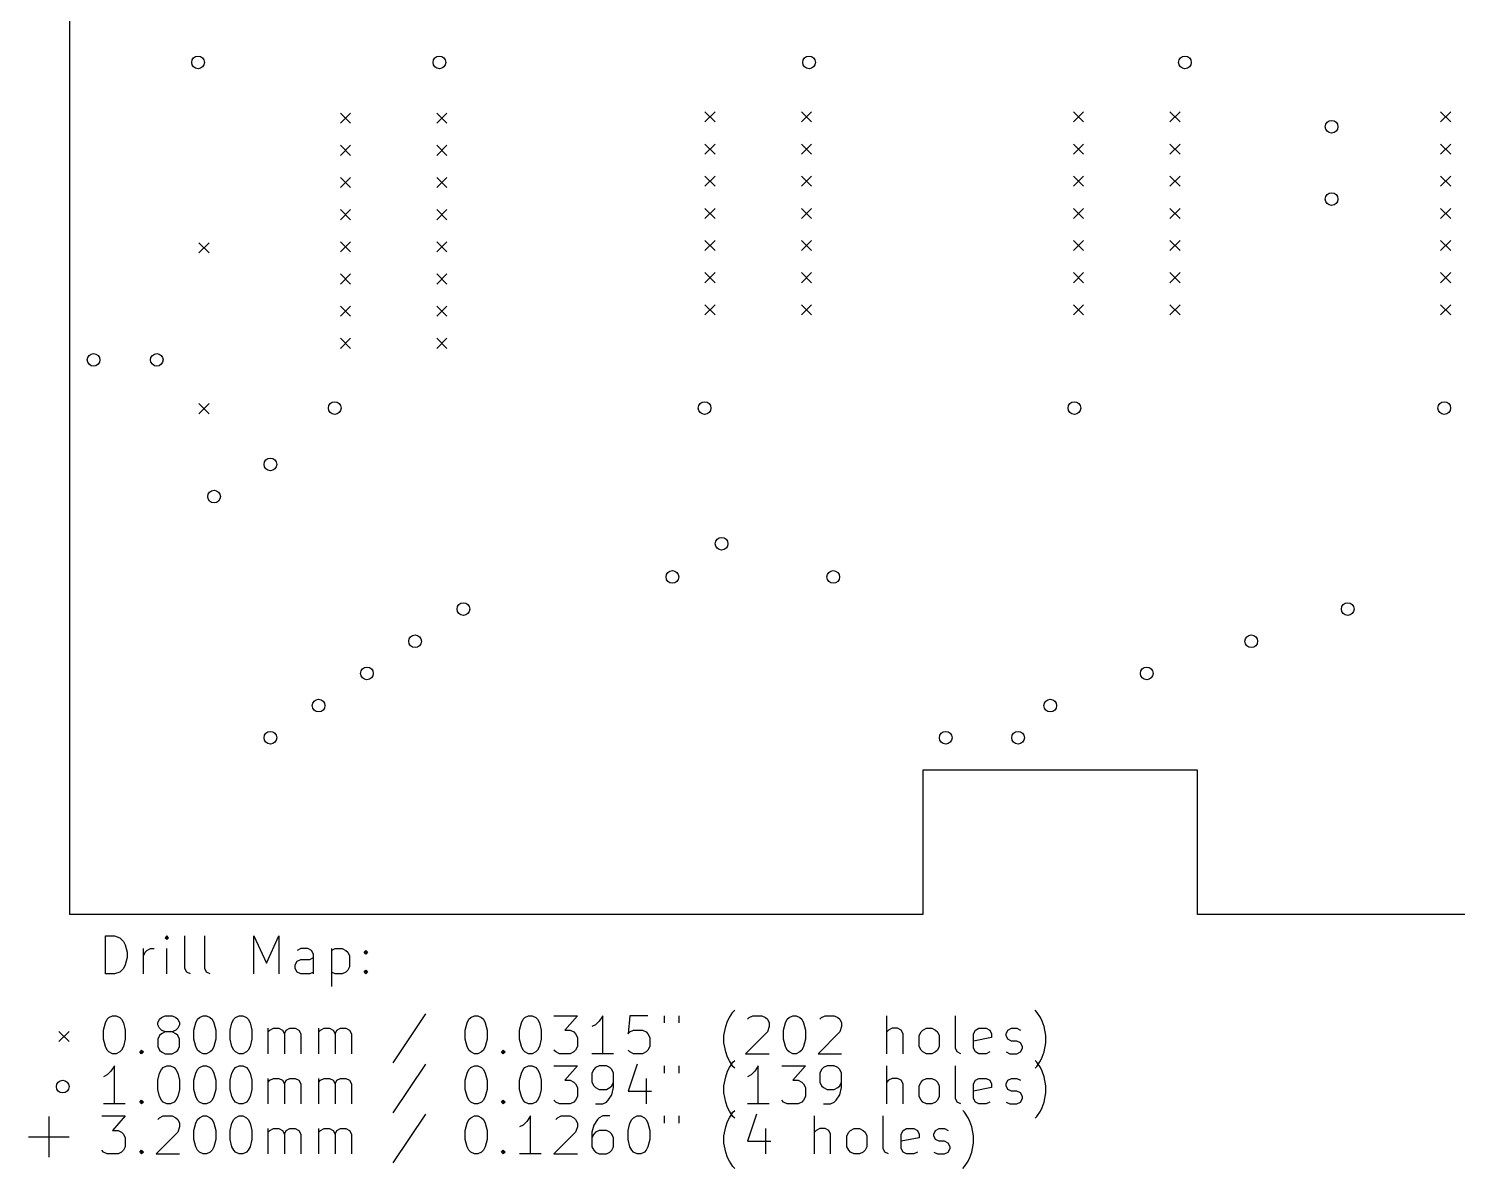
# Model space of a CAD drawing. Extents: x 1.84 to 10.63, y -10.63 to -3.54.
# Drawn here: x 1.842 to 6.285, y -10.632 to -7.088 of the extents above; entities that cross this region are included whole.
import ezdxf

# ---------------------------------------------------------------- set-up
doc = ezdxf.new("R2010")
doc.units = 0
doc.header["$MEASUREMENT"] = 0
doc.layers.add('BLACK', color=7, linetype='CONTINUOUS')

msp = doc.modelspace()

# ---------------------------------------------------------------- linework, layer by layer
at = {"layer": 'BLACK', "linetype": 'CONTINUOUS'}
for p, q in [((1.9685, -3.54331), (1.9685, -9.84252)), ((2.81102, -7.35039), (2.84252, -7.38189)), ((2.84252, -7.35039), (2.81102, -7.38189)), ((3.11102, -7.35039), (3.14252, -7.38189)), ((3.14252, -7.35039), (3.11102, -7.38189)), ((3.94488, -7.34646), (3.97638, -7.37795)), ((3.97638, -7.34646), (3.94488, -7.37795)), ((4.24488, -7.34646), (4.27638, -7.37795)), ((4.27638, -7.34646), (4.24488, -7.37795)), ((5.09055, -7.34646), (5.12205, -7.37795)), ((5.12205, -7.34646), (5.09055, -7.37795)), ((5.39055, -7.34646), (5.42205, -7.37795)), ((5.42205, -7.34646), (5.39055, -7.37795)), ((6.23228, -7.34646), (6.26378, -7.37795)), ((6.26378, -7.34646), (6.23228, -7.37795)), ((2.81102, -7.45039), (2.84252, -7.48189)), ((2.84252, -7.45039), (2.81102, -7.48189)), ((3.11102, -7.45039), (3.14252, -7.48189)), ((3.14252, -7.45039), (3.11102, -7.48189)), ((3.94488, -7.44646), (3.97638, -7.47795)), ((3.97638, -7.44646), (3.94488, -7.47795)), ((4.24488, -7.44646), (4.27638, -7.47795)), ((4.27638, -7.44646), (4.24488, -7.47795)), ((5.09055, -7.44646), (5.12205, -7.47795)), ((5.12205, -7.44646), (5.09055, -7.47795)), ((5.39055, -7.44646), (5.42205, -7.47795)), ((5.42205, -7.44646), (5.39055, -7.47795)), ((6.23228, -7.44646), (6.26378, -7.47795)), ((6.26378, -7.44646), (6.23228, -7.47795)), ((2.81102, -7.55039), (2.84252, -7.58189)), ((2.84252, -7.55039), (2.81102, -7.58189)), ((3.11102, -7.55039), (3.14252, -7.58189)), ((3.14252, -7.55039), (3.11102, -7.58189)), ((3.94488, -7.54646), (3.97638, -7.57795)), ((3.97638, -7.54646), (3.94488, -7.57795)), ((4.24488, -7.54646), (4.27638, -7.57795)), ((4.27638, -7.54646), (4.24488, -7.57795)), ((5.09055, -7.54646), (5.12205, -7.57795)), ((5.12205, -7.54646), (5.09055, -7.57795)), ((5.39055, -7.54646), (5.42205, -7.57795)), ((5.42205, -7.54646), (5.39055, -7.57795)), ((6.23228, -7.54646), (6.26378, -7.57795)), ((6.26378, -7.54646), (6.23228, -7.57795)), ((2.81102, -7.65039), (2.84252, -7.68189)), ((2.84252, -7.65039), (2.81102, -7.68189)), ((3.11102, -7.65039), (3.14252, -7.68189)), ((3.14252, -7.65039), (3.11102, -7.68189)), ((3.94488, -7.64646), (3.97638, -7.67795)), ((3.97638, -7.64646), (3.94488, -7.67795)), ((4.24488, -7.64646), (4.27638, -7.67795)), ((4.27638, -7.64646), (4.24488, -7.67795)), ((5.09055, -7.64646), (5.12205, -7.67795)), ((5.12205, -7.64646), (5.09055, -7.67795)), ((5.39055, -7.64646), (5.42205, -7.67795)), ((5.42205, -7.64646), (5.39055, -7.67795)), ((6.23228, -7.64646), (6.26378, -7.67795)), ((6.26378, -7.64646), (6.23228, -7.67795)), ((2.37113, -7.75362), (2.40263, -7.78512)), ((2.40263, -7.75362), (2.37113, -7.78512)), ((2.81102, -7.75039), (2.84252, -7.78189)), ((2.84252, -7.75039), (2.81102, -7.78189)), ((3.11102, -7.75039), (3.14252, -7.78189)), ((3.14252, -7.75039), (3.11102, -7.78189)), ((3.94488, -7.74646), (3.97638, -7.77795)), ((3.97638, -7.74646), (3.94488, -7.77795)), ((4.24488, -7.74646), (4.27638, -7.77795)), ((4.27638, -7.74646), (4.24488, -7.77795)), ((5.09055, -7.74646), (5.12205, -7.77795)), ((5.12205, -7.74646), (5.09055, -7.77795)), ((5.39055, -7.74646), (5.42205, -7.77795)), ((5.42205, -7.74646), (5.39055, -7.77795)), ((6.23228, -7.74646), (6.26378, -7.77795)), ((6.26378, -7.74646), (6.23228, -7.77795)), ((2.81102, -7.85039), (2.84252, -7.88189)), ((2.84252, -7.85039), (2.81102, -7.88189)), ((3.11102, -7.85039), (3.14252, -7.88189)), ((3.14252, -7.85039), (3.11102, -7.88189)), ((3.94488, -7.84646), (3.97638, -7.87795)), ((3.97638, -7.84646), (3.94488, -7.87795)), ((4.24488, -7.84646), (4.27638, -7.87795)), ((4.27638, -7.84646), (4.24488, -7.87795)), ((5.09055, -7.84646), (5.12205, -7.87795)), ((5.12205, -7.84646), (5.09055, -7.87795)), ((5.39055, -7.84646), (5.42205, -7.87795)), ((5.42205, -7.84646), (5.39055, -7.87795)), ((6.23228, -7.84646), (6.26378, -7.87795)), ((6.26378, -7.84646), (6.23228, -7.87795)), ((2.81102, -7.95039), (2.84252, -7.98189)), ((2.84252, -7.95039), (2.81102, -7.98189)), ((3.11102, -7.95039), (3.14252, -7.98189)), ((3.14252, -7.95039), (3.11102, -7.98189)), ((3.94488, -7.94646), (3.97638, -7.97795)), ((3.97638, -7.94646), (3.94488, -7.97795)), ((4.24488, -7.94646), (4.27638, -7.97795)), ((4.27638, -7.94646), (4.24488, -7.97795)), ((5.09055, -7.94646), (5.12205, -7.97795)), ((5.12205, -7.94646), (5.09055, -7.97795)), ((5.39055, -7.94646), (5.42205, -7.97795)), ((5.42205, -7.94646), (5.39055, -7.97795)), ((6.23228, -7.94646), (6.26378, -7.97795)), ((6.26378, -7.94646), (6.23228, -7.97795)), ((2.81102, -8.05039), (2.84252, -8.08189)), ((2.84252, -8.05039), (2.81102, -8.08189)), ((3.11102, -8.05039), (3.14252, -8.08189)), ((3.14252, -8.05039), (3.11102, -8.08189)), ((2.37113, -8.25362), (2.40263, -8.28512)), ((2.40263, -8.25362), (2.37113, -8.28512)), ((4.62205, -9.3937), (4.62205, -9.84252)), ((5.47638, -9.3937), (4.62205, -9.3937)), ((5.47638, -9.84252), (5.47638, -9.3937)), ((4.62205, -9.84252), (1.9685, -9.84252)), ((10.6299, -9.84252), (5.47638, -9.84252)), ((2.08029, -10.0269), (2.08029, -9.90875)), ((2.08029, -9.90875), (2.10841, -9.90875)), ((2.10841, -9.90875), (2.12528, -9.91437)), ((2.12528, -9.91437), (2.13653, -9.92562)), ((2.13653, -9.92562), (2.14215, -9.93687)), ((2.14215, -9.93687), (2.14778, -9.95936)), ((2.1984, -10.0269), (2.1984, -9.94812)), ((2.20965, -9.95374), (2.22089, -9.94812)), ((2.22089, -9.94812), (2.23214, -9.94812)), ((2.27151, -9.90875), (2.26589, -9.91437)), ((2.26589, -9.91437), (2.27151, -9.91999)), ((2.27714, -9.91437), (2.27151, -9.90875)), ((2.27151, -9.90875), (2.27151, -9.91999)), ((2.27151, -9.91999), (2.27714, -9.91437)), ((2.27151, -10.0269), (2.27151, -9.94812)), ((2.32776, -10.01), (2.32776, -9.90875)), ((2.38962, -10.01), (2.38962, -9.90875)), ((2.54148, -10.0269), (2.54148, -9.90875)), ((2.54148, -9.90875), (2.58085, -9.99311)), ((2.58085, -9.99311), (2.62022, -9.90875)), ((2.62022, -9.90875), (2.62022, -10.0269)), ((2.68771, -9.94812), (2.67646, -9.95374)), ((2.71021, -9.94812), (2.68771, -9.94812)), ((2.72146, -9.95374), (2.71021, -9.94812)), ((2.78332, -9.94812), (2.78332, -10.0662)), ((2.78332, -9.95374), (2.79457, -9.94812)), ((2.79457, -9.94812), (2.81707, -9.94812)), ((2.81707, -9.94812), (2.82832, -9.95374)), ((2.14778, -9.97624), (2.14215, -9.99873)), ((2.14778, -9.95936), (2.14778, -9.97624)), ((2.1984, -9.97061), (2.20402, -9.95936)), ((2.20402, -9.95936), (2.20965, -9.95374)), ((2.67084, -9.99873), (2.67646, -9.98749)), ((2.67646, -9.98749), (2.68771, -9.98186)), ((2.68771, -9.98186), (2.71583, -9.98186)), ((2.71583, -9.98186), (2.72708, -9.97624)), ((2.72708, -9.96499), (2.72146, -9.95374)), ((2.72708, -10.0269), (2.72708, -9.96499)), ((2.82832, -9.95374), (2.83394, -9.95936)), ((2.83394, -9.95936), (2.83957, -9.97061)), ((2.83957, -9.97061), (2.83957, -10.0044)), ((2.88456, -9.95936), (2.89019, -9.95374)), ((2.89019, -9.96499), (2.88456, -9.95936)), ((2.89019, -9.95374), (2.89581, -9.95936)), ((2.89019, -9.95374), (2.89019, -9.96499)), ((2.89581, -9.95936), (2.89019, -9.96499)), ((2.10841, -10.0269), (2.08029, -10.0269)), ((2.12528, -10.0212), (2.10841, -10.0269)), ((2.13653, -10.01), (2.12528, -10.0212)), ((2.14215, -9.99873), (2.13653, -10.01)), ((2.33338, -10.0212), (2.32776, -10.01)), ((2.34463, -10.0269), (2.33338, -10.0212)), ((2.39525, -10.0212), (2.38962, -10.01)), ((2.4065, -10.0269), (2.39525, -10.0212)), ((2.67084, -10.01), (2.67084, -9.99873)), ((2.67646, -10.0212), (2.67084, -10.01)), ((2.68771, -10.0269), (2.67646, -10.0212)), ((2.71583, -10.0269), (2.68771, -10.0269)), ((2.72708, -10.0212), (2.71583, -10.0269)), ((2.79457, -10.0269), (2.78332, -10.0212)), ((2.81707, -10.0269), (2.79457, -10.0269)), ((2.82832, -10.0212), (2.81707, -10.0269)), ((2.83394, -10.0156), (2.82832, -10.0212)), ((2.83957, -10.0044), (2.83394, -10.0156)), ((2.88456, -10.0212), (2.89019, -10.0156)), ((2.89019, -10.0269), (2.88456, -10.0212)), ((2.89019, -10.0156), (2.89581, -10.0212)), ((2.89019, -10.0156), (2.89019, -10.0269)), ((2.89581, -10.0212), (2.89019, -10.0269)), ((2.08029, -10.1793), (2.08591, -10.168)), ((2.08591, -10.168), (2.09154, -10.1624)), ((2.09154, -10.1624), (2.10278, -10.1568)), ((2.10278, -10.1568), (2.11403, -10.1568)), ((2.11403, -10.1568), (2.12528, -10.1624)), ((2.12528, -10.1624), (2.13091, -10.168)), ((2.13091, -10.168), (2.13653, -10.1793)), ((2.24339, -10.1793), (2.24902, -10.168)), ((2.24902, -10.168), (2.25464, -10.1624)), ((2.25464, -10.1624), (2.26589, -10.1568)), ((2.26589, -10.1568), (2.28839, -10.1568)), ((2.28839, -10.1568), (2.29963, -10.1624)), ((2.29963, -10.1624), (2.30526, -10.168)), ((2.30526, -10.168), (2.31088, -10.1793)), ((2.3615, -10.1793), (2.36713, -10.168)), ((2.36713, -10.168), (2.37275, -10.1624)), ((2.37275, -10.1624), (2.384, -10.1568)), ((2.384, -10.1568), (2.39525, -10.1568)), ((2.39525, -10.1568), (2.4065, -10.1624)), ((2.4065, -10.1624), (2.41212, -10.168)), ((2.41212, -10.168), (2.41774, -10.1793)), ((2.47399, -10.1793), (2.47961, -10.168)), ((2.47961, -10.168), (2.48524, -10.1624)), ((2.48524, -10.1624), (2.49648, -10.1568)), ((2.49648, -10.1568), (2.50773, -10.1568)), ((2.50773, -10.1568), (2.51898, -10.1624)), ((2.51898, -10.1624), (2.52461, -10.168)), ((2.52461, -10.168), (2.53023, -10.1793)), ((3.07579, -10.1512), (2.97455, -10.303)), ((3.20515, -10.1793), (3.21077, -10.168)), ((3.21077, -10.168), (3.21639, -10.1624)), ((3.21639, -10.1624), (3.22764, -10.1568)), ((3.22764, -10.1568), (3.23889, -10.1568)), ((3.23889, -10.1568), (3.25014, -10.1624)), ((3.25014, -10.1624), (3.25576, -10.168)), ((3.25576, -10.168), (3.26139, -10.1793)), ((3.37388, -10.1793), (3.3795, -10.168)), ((3.3795, -10.168), (3.38512, -10.1624)), ((3.38512, -10.1624), (3.39637, -10.1568)), ((3.39637, -10.1568), (3.40762, -10.1568)), ((3.40762, -10.1568), (3.41887, -10.1624)), ((3.41887, -10.1624), (3.42449, -10.168)), ((3.42449, -10.168), (3.43012, -10.1793)), ((3.47511, -10.1568), (3.54823, -10.1568)), ((3.54823, -10.1568), (3.50886, -10.2018)), ((3.61572, -10.1737), (3.60447, -10.1849)), ((3.62697, -10.1568), (3.61572, -10.1737)), ((3.62697, -10.2749), (3.62697, -10.1568)), ((3.71133, -10.1568), (3.70571, -10.213)), ((3.76758, -10.1568), (3.71133, -10.1568)), ((3.81819, -10.1568), (3.81819, -10.1793)), ((3.86319, -10.1568), (3.86319, -10.1793)), ((4.00942, -10.1905), (4.01504, -10.1737)), ((4.01504, -10.1737), (4.02067, -10.1624)), ((4.02067, -10.1624), (4.03192, -10.1455)), ((4.03192, -10.1455), (4.03754, -10.1399)), ((4.07691, -10.168), (4.08254, -10.1624)), ((4.08254, -10.1624), (4.09379, -10.1568)), ((4.09379, -10.1568), (4.12191, -10.1568)), ((4.12191, -10.1568), (4.13316, -10.1624)), ((4.13316, -10.1624), (4.13878, -10.168)), ((4.13878, -10.168), (4.1444, -10.1793)), ((4.19502, -10.1793), (4.20065, -10.168)), ((4.20065, -10.168), (4.20627, -10.1624)), ((4.20627, -10.1624), (4.21752, -10.1568)), ((4.21752, -10.1568), (4.22877, -10.1568)), ((4.22877, -10.1568), (4.24002, -10.1624)), ((4.24002, -10.1624), (4.24564, -10.168)), ((4.24564, -10.168), (4.25127, -10.1793)), ((4.30188, -10.168), (4.30751, -10.1624)), ((4.30751, -10.1624), (4.31876, -10.1568)), ((4.31876, -10.1568), (4.34688, -10.1568)), ((4.34688, -10.1568), (4.35813, -10.1624)), ((4.35813, -10.1624), (4.36375, -10.168)), ((4.36375, -10.168), (4.36938, -10.1793)), ((4.50998, -10.2749), (4.50998, -10.1568)), ((4.72371, -10.258), (4.72371, -10.1568)), ((4.9768, -10.1455), (4.97118, -10.1399)), ((4.98805, -10.1624), (4.9768, -10.1455)), ((4.99367, -10.1737), (4.98805, -10.1624)), ((4.9993, -10.1905), (4.99367, -10.1737)), ((1.93602, -10.2057), (1.96752, -10.2372)), ((1.96752, -10.2057), (1.93602, -10.2372)), ((2.07466, -10.2018), (2.08029, -10.1793)), ((2.07466, -10.2299), (2.07466, -10.2018)), ((2.13653, -10.1793), (2.14215, -10.2018)), ((2.14215, -10.2018), (2.14215, -10.2299)), ((2.24339, -10.1849), (2.24339, -10.1793)), ((2.24902, -10.1961), (2.24339, -10.1849)), ((2.24902, -10.2186), (2.24339, -10.2299)), ((2.25464, -10.2018), (2.24902, -10.1961)), ((2.25464, -10.213), (2.24902, -10.2186)), ((2.26589, -10.2074), (2.25464, -10.2018)), ((2.26589, -10.2074), (2.25464, -10.213)), ((2.28839, -10.2074), (2.26589, -10.2074)), ((2.29963, -10.2018), (2.28839, -10.2074)), ((2.29963, -10.213), (2.28839, -10.2074)), ((2.30526, -10.1961), (2.29963, -10.2018)), ((2.30526, -10.2186), (2.29963, -10.213)), ((2.31088, -10.1849), (2.30526, -10.1961)), ((2.31088, -10.2299), (2.30526, -10.2186)), ((2.31088, -10.1793), (2.31088, -10.1849)), ((2.35588, -10.2018), (2.3615, -10.1793)), ((2.35588, -10.2299), (2.35588, -10.2018)), ((2.41774, -10.1793), (2.42337, -10.2018)), ((2.42337, -10.2018), (2.42337, -10.2299)), ((2.46836, -10.2018), (2.47399, -10.1793)), ((2.46836, -10.2299), (2.46836, -10.2018)), ((2.53023, -10.1793), (2.53585, -10.2018)), ((2.53585, -10.2018), (2.53585, -10.2299)), ((2.58647, -10.2749), (2.58647, -10.1961)), ((2.58647, -10.2074), (2.5921, -10.2018)), ((2.5921, -10.2018), (2.60335, -10.1961)), ((2.60335, -10.1961), (2.62022, -10.1961)), ((2.62022, -10.1961), (2.63147, -10.2018)), ((2.63147, -10.2018), (2.63709, -10.213)), ((2.63709, -10.213), (2.64272, -10.2018)), ((2.63709, -10.213), (2.63709, -10.2749)), ((2.64272, -10.2018), (2.65397, -10.1961)), ((2.65397, -10.1961), (2.67084, -10.1961)), ((2.67084, -10.1961), (2.68209, -10.2018)), ((2.68209, -10.2018), (2.68771, -10.213)), ((2.68771, -10.213), (2.68771, -10.2749)), ((2.74395, -10.2749), (2.74395, -10.1961)), ((2.74395, -10.2074), (2.74958, -10.2018)), ((2.74958, -10.2018), (2.76083, -10.1961)), ((2.76083, -10.1961), (2.7777, -10.1961)), ((2.7777, -10.1961), (2.78895, -10.2018)), ((2.78895, -10.2018), (2.79457, -10.213)), ((2.79457, -10.213), (2.8002, -10.2018)), ((2.79457, -10.213), (2.79457, -10.2749)), ((2.8002, -10.2018), (2.81145, -10.1961)), ((2.81145, -10.1961), (2.82832, -10.1961)), ((2.82832, -10.1961), (2.83957, -10.2018)), ((2.83957, -10.2018), (2.84519, -10.213)), ((2.84519, -10.213), (2.84519, -10.2749)), ((3.19952, -10.2018), (3.20515, -10.1793)), ((3.19952, -10.2299), (3.19952, -10.2018)), ((3.26139, -10.1793), (3.26701, -10.2018)), ((3.26701, -10.2018), (3.26701, -10.2299)), ((3.36825, -10.2018), (3.37388, -10.1793)), ((3.36825, -10.2299), (3.36825, -10.2018)), ((3.43012, -10.1793), (3.43574, -10.2018)), ((3.43574, -10.2018), (3.43574, -10.2299)), ((3.50886, -10.2018), (3.52573, -10.2018)), ((3.52573, -10.2018), (3.53698, -10.2074)), ((3.53698, -10.2074), (3.5426, -10.213)), ((3.5426, -10.213), (3.54823, -10.2243)), ((3.60447, -10.1849), (3.59322, -10.1905)), ((3.70571, -10.213), (3.71133, -10.2074)), ((3.71133, -10.2074), (3.72258, -10.2018)), ((3.72258, -10.2018), (3.7507, -10.2018)), ((3.7507, -10.2018), (3.76195, -10.2074)), ((3.76195, -10.2074), (3.76758, -10.213)), ((3.76758, -10.213), (3.7732, -10.2243)), ((4.0038, -10.2186), (4.00942, -10.1905)), ((4.0038, -10.2411), (4.0038, -10.2186)), ((4.13878, -10.2074), (4.07129, -10.2749)), ((4.1444, -10.1905), (4.13878, -10.2074)), ((4.1444, -10.1793), (4.1444, -10.1905)), ((4.1894, -10.2018), (4.19502, -10.1793)), ((4.1894, -10.2299), (4.1894, -10.2018)), ((4.25127, -10.1793), (4.25689, -10.2018)), ((4.25689, -10.2018), (4.25689, -10.2299)), ((4.36375, -10.2074), (4.29626, -10.2749)), ((4.36938, -10.1905), (4.36375, -10.2074)), ((4.36938, -10.1793), (4.36938, -10.1905)), ((4.51561, -10.2018), (4.50998, -10.2074)), ((4.52686, -10.1961), (4.51561, -10.2018)), ((4.54373, -10.1961), (4.52686, -10.1961)), ((4.55498, -10.2018), (4.54373, -10.1961)), ((4.5606, -10.213), (4.55498, -10.2018)), ((4.5606, -10.2749), (4.5606, -10.213)), ((4.61122, -10.2186), (4.61684, -10.2074)), ((4.61122, -10.2524), (4.61122, -10.2186)), ((4.61684, -10.2074), (4.62247, -10.2018)), ((4.62247, -10.2018), (4.63372, -10.1961)), ((4.63372, -10.1961), (4.65059, -10.1961)), ((4.65059, -10.1961), (4.66184, -10.2018)), ((4.66184, -10.2018), (4.66746, -10.2074)), ((4.66746, -10.2074), (4.67309, -10.2186)), ((4.67309, -10.2186), (4.67309, -10.2524)), ((4.77995, -10.213), (4.78557, -10.2018)), ((4.77995, -10.258), (4.77995, -10.213)), ((4.78557, -10.2018), (4.79682, -10.1961)), ((4.79682, -10.1961), (4.81932, -10.1961)), ((4.81932, -10.1961), (4.83057, -10.2018)), ((4.83057, -10.2018), (4.83619, -10.213)), ((4.83619, -10.213), (4.83619, -10.2243)), ((4.88119, -10.213), (4.88681, -10.2018)), ((4.88119, -10.2186), (4.88119, -10.213)), ((4.88681, -10.2299), (4.88119, -10.2186)), ((4.88681, -10.2018), (4.89806, -10.1961)), ((4.89806, -10.1961), (4.91493, -10.1961)), ((4.91493, -10.1961), (4.92618, -10.2018)), ((5.00492, -10.2186), (4.9993, -10.1905)), ((5.00492, -10.2411), (5.00492, -10.2186)), ((2.08029, -10.2524), (2.07466, -10.2299)), ((2.08591, -10.2636), (2.08029, -10.2524)), ((2.13653, -10.2524), (2.13091, -10.2636)), ((2.14215, -10.2299), (2.13653, -10.2524)), ((2.24339, -10.2299), (2.24339, -10.2524)), ((2.24339, -10.2524), (2.24902, -10.2636)), ((2.30526, -10.2636), (2.31088, -10.2524)), ((2.31088, -10.2524), (2.31088, -10.2299)), ((2.3615, -10.2524), (2.35588, -10.2299)), ((2.36713, -10.2636), (2.3615, -10.2524)), ((2.41774, -10.2524), (2.41212, -10.2636)), ((2.42337, -10.2299), (2.41774, -10.2524)), ((2.47399, -10.2524), (2.46836, -10.2299)), ((2.47961, -10.2636), (2.47399, -10.2524)), ((2.53023, -10.2524), (2.52461, -10.2636)), ((2.53585, -10.2299), (2.53023, -10.2524)), ((3.20515, -10.2524), (3.19952, -10.2299)), ((3.21077, -10.2636), (3.20515, -10.2524)), ((3.26139, -10.2524), (3.25576, -10.2636)), ((3.26701, -10.2299), (3.26139, -10.2524)), ((3.37388, -10.2524), (3.36825, -10.2299)), ((3.3795, -10.2636), (3.37388, -10.2524)), ((3.43012, -10.2524), (3.42449, -10.2636)), ((3.43574, -10.2299), (3.43012, -10.2524)), ((3.54823, -10.2524), (3.5426, -10.2636)), ((3.54823, -10.2243), (3.54823, -10.2524)), ((3.7732, -10.2524), (3.76758, -10.2636)), ((3.7732, -10.2243), (3.7732, -10.2524)), ((4.00942, -10.2693), (4.0038, -10.2411)), ((4.19502, -10.2524), (4.1894, -10.2299)), ((4.20065, -10.2636), (4.19502, -10.2524)), ((4.25127, -10.2524), (4.24564, -10.2636)), ((4.25689, -10.2299), (4.25127, -10.2524)), ((4.61684, -10.2636), (4.61122, -10.2524)), ((4.67309, -10.2524), (4.66746, -10.2636)), ((4.72933, -10.2693), (4.72371, -10.258)), ((4.83619, -10.2243), (4.77995, -10.2355)), ((4.78557, -10.2693), (4.77995, -10.258)), ((4.89806, -10.2355), (4.88681, -10.2299)), ((4.91493, -10.2355), (4.89806, -10.2355)), ((4.92618, -10.2411), (4.91493, -10.2355)), ((4.93181, -10.2524), (4.92618, -10.2411)), ((4.92618, -10.2693), (4.93181, -10.258)), ((4.93181, -10.258), (4.93181, -10.2524)), ((4.9993, -10.2693), (5.00492, -10.2411)), ((2.09154, -10.2693), (2.08591, -10.2636)), ((2.10278, -10.2749), (2.09154, -10.2693)), ((2.11403, -10.2749), (2.10278, -10.2749)), ((2.12528, -10.2693), (2.11403, -10.2749)), ((2.13091, -10.2636), (2.12528, -10.2693)), ((2.18715, -10.2693), (2.19277, -10.2636)), ((2.19277, -10.2749), (2.18715, -10.2693)), ((2.19277, -10.2636), (2.1984, -10.2693)), ((2.19277, -10.2636), (2.19277, -10.2749)), ((2.1984, -10.2693), (2.19277, -10.2749)), ((2.24902, -10.2636), (2.25464, -10.2693)), ((2.25464, -10.2693), (2.26589, -10.2749)), ((2.26589, -10.2749), (2.28839, -10.2749)), ((2.28839, -10.2749), (2.29963, -10.2693)), ((2.29963, -10.2693), (2.30526, -10.2636)), ((2.37275, -10.2693), (2.36713, -10.2636)), ((2.384, -10.2749), (2.37275, -10.2693)), ((2.39525, -10.2749), (2.384, -10.2749)), ((2.4065, -10.2693), (2.39525, -10.2749)), ((2.41212, -10.2636), (2.4065, -10.2693)), ((2.48524, -10.2693), (2.47961, -10.2636)), ((2.49648, -10.2749), (2.48524, -10.2693)), ((2.50773, -10.2749), (2.49648, -10.2749)), ((2.51898, -10.2693), (2.50773, -10.2749)), ((2.52461, -10.2636), (2.51898, -10.2693)), ((3.07579, -10.3071), (2.97455, -10.4589)), ((3.21639, -10.2693), (3.21077, -10.2636)), ((3.22764, -10.2749), (3.21639, -10.2693)), ((3.23889, -10.2749), (3.22764, -10.2749)), ((3.25014, -10.2693), (3.23889, -10.2749)), ((3.25576, -10.2636), (3.25014, -10.2693)), ((3.31201, -10.2693), (3.31763, -10.2636)), ((3.31763, -10.2749), (3.31201, -10.2693)), ((3.31763, -10.2636), (3.32326, -10.2693)), ((3.31763, -10.2636), (3.31763, -10.2749)), ((3.32326, -10.2693), (3.31763, -10.2749)), ((3.38512, -10.2693), (3.3795, -10.2636)), ((3.39637, -10.2749), (3.38512, -10.2693)), ((3.40762, -10.2749), (3.39637, -10.2749)), ((3.41887, -10.2693), (3.40762, -10.2749)), ((3.42449, -10.2636), (3.41887, -10.2693)), ((3.48074, -10.2693), (3.47511, -10.2636)), ((3.49199, -10.2749), (3.48074, -10.2693)), ((3.52573, -10.2749), (3.49199, -10.2749)), ((3.53698, -10.2693), (3.52573, -10.2749)), ((3.5426, -10.2636), (3.53698, -10.2693)), ((3.66071, -10.2749), (3.59322, -10.2749)), ((3.71133, -10.2693), (3.70571, -10.2636)), ((3.73383, -10.3071), (3.70571, -10.3914)), ((3.72258, -10.2749), (3.71133, -10.2693)), ((3.7507, -10.2749), (3.72258, -10.2749)), ((3.76195, -10.2693), (3.7507, -10.2749)), ((3.76758, -10.2636), (3.76195, -10.2693)), ((4.01504, -10.2861), (4.00942, -10.2693)), ((4.02067, -10.2974), (4.01504, -10.2861)), ((4.03192, -10.3143), (4.02067, -10.2974)), ((4.02067, -10.3183), (4.03192, -10.3014)), ((4.03192, -10.3014), (4.03754, -10.2958)), ((4.07129, -10.2749), (4.1444, -10.2749)), ((4.20627, -10.2693), (4.20065, -10.2636)), ((4.21752, -10.2749), (4.20627, -10.2693)), ((4.22877, -10.2749), (4.21752, -10.2749)), ((4.24002, -10.2693), (4.22877, -10.2749)), ((4.24564, -10.2636), (4.24002, -10.2693)), ((4.29626, -10.2749), (4.36938, -10.2749)), ((4.62247, -10.2693), (4.61684, -10.2636)), ((4.63372, -10.2749), (4.62247, -10.2693)), ((4.65059, -10.2749), (4.63372, -10.2749)), ((4.66184, -10.2693), (4.65059, -10.2749)), ((4.66746, -10.2636), (4.66184, -10.2693)), ((4.74058, -10.2749), (4.72933, -10.2693)), ((4.79682, -10.2749), (4.78557, -10.2693)), ((4.81932, -10.2749), (4.79682, -10.2749)), ((4.83057, -10.2693), (4.81932, -10.2749)), ((4.88119, -10.2693), (4.89244, -10.2749)), ((4.89244, -10.2749), (4.91493, -10.2749)), ((4.91493, -10.2749), (4.92618, -10.2693)), ((4.9768, -10.3014), (4.97118, -10.2958)), ((4.9768, -10.3143), (4.98805, -10.2974)), ((4.98805, -10.3183), (4.9768, -10.3014)), ((4.98805, -10.2974), (4.99367, -10.2861)), ((4.99367, -10.2861), (4.9993, -10.2693)), ((2.08591, -10.3408), (2.07466, -10.3464)), ((2.09716, -10.3296), (2.08591, -10.3408)), ((2.10841, -10.3127), (2.09716, -10.3296)), ((2.10841, -10.4308), (2.10841, -10.3127)), ((2.24339, -10.3577), (2.24902, -10.3352)), ((2.24902, -10.3352), (2.25464, -10.3239)), ((2.25464, -10.3239), (2.26026, -10.3183)), ((2.26026, -10.3183), (2.27151, -10.3127)), ((2.27151, -10.3127), (2.28276, -10.3127)), ((2.28276, -10.3127), (2.29401, -10.3183)), ((2.29401, -10.3183), (2.29963, -10.3239)), ((2.29963, -10.3239), (2.30526, -10.3352)), ((2.30526, -10.3352), (2.31088, -10.3577)), ((2.35588, -10.3577), (2.3615, -10.3352)), ((2.3615, -10.3352), (2.36713, -10.3239)), ((2.36713, -10.3239), (2.37275, -10.3183)), ((2.37275, -10.3183), (2.384, -10.3127)), ((2.384, -10.3127), (2.39525, -10.3127)), ((2.39525, -10.3127), (2.4065, -10.3183)), ((2.4065, -10.3183), (2.41212, -10.3239)), ((2.41212, -10.3239), (2.41774, -10.3352)), ((2.41774, -10.3352), (2.42337, -10.3577)), ((2.46836, -10.3577), (2.47399, -10.3352)), ((2.47399, -10.3352), (2.47961, -10.3239)), ((2.47961, -10.3239), (2.48524, -10.3183)), ((2.48524, -10.3183), (2.49648, -10.3127)), ((2.49648, -10.3127), (2.50773, -10.3127)), ((2.50773, -10.3127), (2.51898, -10.3183)), ((2.51898, -10.3183), (2.52461, -10.3239)), ((2.52461, -10.3239), (2.53023, -10.3352)), ((2.53023, -10.3352), (2.53585, -10.3577)), ((2.58647, -10.4308), (2.58647, -10.3521)), ((2.5921, -10.3577), (2.60335, -10.3521)), ((2.60335, -10.3521), (2.62022, -10.3521)), ((2.62022, -10.3521), (2.63147, -10.3577)), ((2.64272, -10.3577), (2.65397, -10.3521)), ((2.65397, -10.3521), (2.67084, -10.3521)), ((2.67084, -10.3521), (2.68209, -10.3577)), ((2.74395, -10.4308), (2.74395, -10.3521)), ((2.74958, -10.3577), (2.76083, -10.3521)), ((2.76083, -10.3521), (2.7777, -10.3521)), ((2.7777, -10.3521), (2.78895, -10.3577)), ((2.8002, -10.3577), (2.81145, -10.3521)), ((2.81145, -10.3521), (2.82832, -10.3521)), ((2.82832, -10.3521), (2.83957, -10.3577)), ((3.19952, -10.3577), (3.20515, -10.3352)), ((3.20515, -10.3352), (3.21077, -10.3239)), ((3.21077, -10.3239), (3.21639, -10.3183)), ((3.21639, -10.3183), (3.22764, -10.3127)), ((3.22764, -10.3127), (3.23889, -10.3127)), ((3.23889, -10.3127), (3.25014, -10.3183)), ((3.25014, -10.3183), (3.25576, -10.3239)), ((3.25576, -10.3239), (3.26139, -10.3352)), ((3.26139, -10.3352), (3.26701, -10.3577)), ((3.36825, -10.3577), (3.37388, -10.3352)), ((3.37388, -10.3352), (3.3795, -10.3239)), ((3.3795, -10.3239), (3.38512, -10.3183)), ((3.38512, -10.3183), (3.39637, -10.3127)), ((3.39637, -10.3127), (3.40762, -10.3127)), ((3.40762, -10.3127), (3.41887, -10.3183)), ((3.41887, -10.3183), (3.42449, -10.3239)), ((3.42449, -10.3239), (3.43012, -10.3352)), ((3.43012, -10.3352), (3.43574, -10.3577)), ((3.47511, -10.3127), (3.54823, -10.3127)), ((3.54823, -10.3127), (3.50886, -10.3577)), ((3.59885, -10.3239), (3.59322, -10.3352)), ((3.59322, -10.3352), (3.59322, -10.3633)), ((3.60447, -10.3183), (3.59885, -10.3239)), ((3.61572, -10.3127), (3.60447, -10.3183)), ((3.63822, -10.3127), (3.61572, -10.3127)), ((3.64947, -10.3183), (3.63822, -10.3127)), ((3.65509, -10.3239), (3.64947, -10.3183)), ((3.66071, -10.3352), (3.65509, -10.3239)), ((3.66071, -10.3802), (3.66071, -10.3352)), ((3.76195, -10.3521), (3.76195, -10.4308)), ((3.81819, -10.3127), (3.81819, -10.3352)), ((3.86319, -10.3127), (3.86319, -10.3352)), ((4.0038, -10.3746), (4.00942, -10.3464)), ((4.00942, -10.3464), (4.01504, -10.3296)), ((4.01504, -10.3296), (4.02067, -10.3183)), ((4.03754, -10.3199), (4.03192, -10.3143)), ((4.08816, -10.3408), (4.07691, -10.3464)), ((4.09941, -10.3296), (4.08816, -10.3408)), ((4.11066, -10.3127), (4.09941, -10.3296)), ((4.11066, -10.4308), (4.11066, -10.3127)), ((4.18377, -10.3127), (4.25689, -10.3127)), ((4.25689, -10.3127), (4.21752, -10.3577)), ((4.30751, -10.3239), (4.30188, -10.3352)), ((4.30188, -10.3352), (4.30188, -10.3633)), ((4.31313, -10.3183), (4.30751, -10.3239)), ((4.32438, -10.3127), (4.31313, -10.3183)), ((4.34688, -10.3127), (4.32438, -10.3127)), ((4.35813, -10.3183), (4.34688, -10.3127)), ((4.36375, -10.3239), (4.35813, -10.3183)), ((4.36938, -10.3352), (4.36375, -10.3239)), ((4.36938, -10.3802), (4.36938, -10.3352)), ((4.50998, -10.4308), (4.50998, -10.3127)), ((4.52686, -10.3521), (4.51561, -10.3577)), ((4.54373, -10.3521), (4.52686, -10.3521)), ((4.55498, -10.3577), (4.54373, -10.3521)), ((4.62247, -10.3577), (4.63372, -10.3521)), ((4.63372, -10.3521), (4.65059, -10.3521)), ((4.65059, -10.3521), (4.66184, -10.3577)), ((4.72371, -10.4139), (4.72371, -10.3127)), ((4.78557, -10.3577), (4.79682, -10.3521)), ((4.79682, -10.3521), (4.81932, -10.3521)), ((4.81932, -10.3521), (4.83057, -10.3577)), ((4.88681, -10.3577), (4.89806, -10.3521)), ((4.89806, -10.3521), (4.91493, -10.3521)), ((4.91493, -10.3521), (4.92618, -10.3577)), ((4.97118, -10.3199), (4.9768, -10.3143)), ((4.99367, -10.3296), (4.98805, -10.3183)), ((4.9993, -10.3464), (4.99367, -10.3296)), ((5.00492, -10.3746), (4.9993, -10.3464)), ((2.24339, -10.3858), (2.24339, -10.3577)), ((2.24902, -10.4083), (2.24339, -10.3858)), ((2.31088, -10.3858), (2.30526, -10.4083)), ((2.31088, -10.3577), (2.31088, -10.3858)), ((2.35588, -10.3858), (2.35588, -10.3577)), ((2.3615, -10.4083), (2.35588, -10.3858)), ((2.42337, -10.3858), (2.41774, -10.4083)), ((2.42337, -10.3577), (2.42337, -10.3858)), ((2.46836, -10.3858), (2.46836, -10.3577)), ((2.47399, -10.4083), (2.46836, -10.3858)), ((2.53585, -10.3858), (2.53023, -10.4083)), ((2.53585, -10.3577), (2.53585, -10.3858)), ((2.58647, -10.3633), (2.5921, -10.3577)), ((2.63147, -10.3577), (2.63709, -10.3689)), ((2.63709, -10.3689), (2.64272, -10.3577)), ((2.63709, -10.3689), (2.63709, -10.4308)), ((2.68209, -10.3577), (2.68771, -10.3689)), ((2.68771, -10.3689), (2.68771, -10.4308)), ((2.74395, -10.3633), (2.74958, -10.3577)), ((2.78895, -10.3577), (2.79457, -10.3689)), ((2.79457, -10.3689), (2.8002, -10.3577)), ((2.79457, -10.3689), (2.79457, -10.4308)), ((2.83957, -10.3577), (2.84519, -10.3689)), ((2.84519, -10.3689), (2.84519, -10.4308)), ((3.19952, -10.3858), (3.19952, -10.3577)), ((3.20515, -10.4083), (3.19952, -10.3858)), ((3.26701, -10.3858), (3.26139, -10.4083)), ((3.26701, -10.3577), (3.26701, -10.3858)), ((3.36825, -10.3858), (3.36825, -10.3577)), ((3.37388, -10.4083), (3.36825, -10.3858)), ((3.43574, -10.3858), (3.43012, -10.4083)), ((3.43574, -10.3577), (3.43574, -10.3858)), ((3.50886, -10.3577), (3.52573, -10.3577)), ((3.52573, -10.3577), (3.53698, -10.3633)), ((3.53698, -10.3633), (3.5426, -10.3689)), ((3.5426, -10.3689), (3.54823, -10.3802)), ((3.54823, -10.3802), (3.54823, -10.4083)), ((3.59322, -10.3633), (3.59885, -10.3746)), ((3.59885, -10.3746), (3.60447, -10.3802)), ((3.60447, -10.3802), (3.61572, -10.3858)), ((3.61572, -10.3858), (3.63822, -10.3858)), ((3.63822, -10.3858), (3.64947, -10.3802)), ((3.64947, -10.3802), (3.65509, -10.3746)), ((3.65509, -10.3746), (3.66071, -10.3633)), ((3.65509, -10.4027), (3.66071, -10.3802)), ((3.70571, -10.3914), (3.77882, -10.3914)), ((4.0038, -10.397), (4.0038, -10.3746)), ((4.21752, -10.3577), (4.23439, -10.3577)), ((4.23439, -10.3577), (4.24564, -10.3633)), ((4.24564, -10.3633), (4.25127, -10.3689)), ((4.25127, -10.3689), (4.25689, -10.3802)), ((4.25689, -10.3802), (4.25689, -10.4083)), ((4.30188, -10.3633), (4.30751, -10.3746)), ((4.30751, -10.3746), (4.31313, -10.3802)), ((4.31313, -10.3802), (4.32438, -10.3858)), ((4.32438, -10.3858), (4.34688, -10.3858)), ((4.34688, -10.3858), (4.35813, -10.3802)), ((4.35813, -10.3802), (4.36375, -10.3746)), ((4.36375, -10.3746), (4.36938, -10.3633)), ((4.36375, -10.4027), (4.36938, -10.3802)), ((4.51561, -10.3577), (4.50998, -10.3633)), ((4.5606, -10.3689), (4.55498, -10.3577)), ((4.5606, -10.4308), (4.5606, -10.3689)), ((4.61122, -10.3746), (4.61684, -10.3633)), ((4.61122, -10.4083), (4.61122, -10.3746)), ((4.61684, -10.3633), (4.62247, -10.3577)), ((4.66184, -10.3577), (4.66746, -10.3633)), ((4.66746, -10.3633), (4.67309, -10.3746)), ((4.67309, -10.3746), (4.67309, -10.4083)), ((4.77995, -10.3689), (4.78557, -10.3577)), ((4.77995, -10.4139), (4.77995, -10.3689)), ((4.83619, -10.3802), (4.77995, -10.3914)), ((4.83057, -10.3577), (4.83619, -10.3689)), ((4.83619, -10.3689), (4.83619, -10.3802)), ((4.88119, -10.3689), (4.88681, -10.3577)), ((4.88119, -10.3746), (4.88119, -10.3689)), ((4.88681, -10.3858), (4.88119, -10.3746)), ((4.89806, -10.3914), (4.88681, -10.3858)), ((4.91493, -10.3914), (4.89806, -10.3914)), ((4.92618, -10.397), (4.91493, -10.3914)), ((5.00492, -10.397), (5.00492, -10.3746)), ((2.14215, -10.4308), (2.07466, -10.4308)), ((2.18715, -10.4252), (2.19277, -10.4195)), ((2.19277, -10.4308), (2.18715, -10.4252)), ((2.19277, -10.4195), (2.1984, -10.4252)), ((2.19277, -10.4195), (2.19277, -10.4308)), ((2.1984, -10.4252), (2.19277, -10.4308)), ((2.25464, -10.4195), (2.24902, -10.4083)), ((2.26026, -10.4252), (2.25464, -10.4195)), ((2.27151, -10.4308), (2.26026, -10.4252)), ((2.28276, -10.4308), (2.27151, -10.4308)), ((2.29401, -10.4252), (2.28276, -10.4308)), ((2.29963, -10.4195), (2.29401, -10.4252)), ((2.30526, -10.4083), (2.29963, -10.4195)), ((2.36713, -10.4195), (2.3615, -10.4083)), ((2.37275, -10.4252), (2.36713, -10.4195)), ((2.384, -10.4308), (2.37275, -10.4252)), ((2.39525, -10.4308), (2.384, -10.4308)), ((2.4065, -10.4252), (2.39525, -10.4308)), ((2.41212, -10.4195), (2.4065, -10.4252)), ((2.41774, -10.4083), (2.41212, -10.4195)), ((2.47961, -10.4195), (2.47399, -10.4083)), ((2.48524, -10.4252), (2.47961, -10.4195)), ((2.49648, -10.4308), (2.48524, -10.4252)), ((2.50773, -10.4308), (2.49648, -10.4308)), ((2.51898, -10.4252), (2.50773, -10.4308)), ((2.52461, -10.4195), (2.51898, -10.4252)), ((2.53023, -10.4083), (2.52461, -10.4195)), ((3.21077, -10.4195), (3.20515, -10.4083)), ((3.21639, -10.4252), (3.21077, -10.4195)), ((3.22764, -10.4308), (3.21639, -10.4252)), ((3.23889, -10.4308), (3.22764, -10.4308)), ((3.25014, -10.4252), (3.23889, -10.4308)), ((3.25576, -10.4195), (3.25014, -10.4252)), ((3.26139, -10.4083), (3.25576, -10.4195)), ((3.31201, -10.4252), (3.31763, -10.4195)), ((3.31763, -10.4308), (3.31201, -10.4252)), ((3.31763, -10.4195), (3.32326, -10.4252)), ((3.31763, -10.4195), (3.31763, -10.4308)), ((3.32326, -10.4252), (3.31763, -10.4308)), ((3.3795, -10.4195), (3.37388, -10.4083)), ((3.38512, -10.4252), (3.3795, -10.4195)), ((3.39637, -10.4308), (3.38512, -10.4252)), ((3.40762, -10.4308), (3.39637, -10.4308)), ((3.41887, -10.4252), (3.40762, -10.4308)), ((3.42449, -10.4195), (3.41887, -10.4252)), ((3.43012, -10.4083), (3.42449, -10.4195)), ((3.48074, -10.4252), (3.47511, -10.4195)), ((3.49199, -10.4308), (3.48074, -10.4252)), ((3.52573, -10.4308), (3.49199, -10.4308)), ((3.53698, -10.4252), (3.52573, -10.4308)), ((3.5426, -10.4195), (3.53698, -10.4252)), ((3.54823, -10.4083), (3.5426, -10.4195)), ((3.60447, -10.4308), (3.62697, -10.4308)), ((3.62697, -10.4308), (3.63822, -10.4252)), ((3.63822, -10.4252), (3.64384, -10.4195)), ((3.64384, -10.4195), (3.65509, -10.4027)), ((4.00942, -10.4252), (4.0038, -10.397)), ((4.01504, -10.442), (4.00942, -10.4252)), ((4.1444, -10.4308), (4.07691, -10.4308)), ((4.1894, -10.4252), (4.18377, -10.4195)), ((4.20065, -10.4308), (4.1894, -10.4252)), ((4.23439, -10.4308), (4.20065, -10.4308)), ((4.24564, -10.4252), (4.23439, -10.4308)), ((4.25127, -10.4195), (4.24564, -10.4252)), ((4.25689, -10.4083), (4.25127, -10.4195)), ((4.31313, -10.4308), (4.33563, -10.4308)), ((4.33563, -10.4308), (4.34688, -10.4252)), ((4.34688, -10.4252), (4.3525, -10.4195)), ((4.3525, -10.4195), (4.36375, -10.4027)), ((4.61684, -10.4195), (4.61122, -10.4083)), ((4.62247, -10.4252), (4.61684, -10.4195)), ((4.63372, -10.4308), (4.62247, -10.4252)), ((4.65059, -10.4308), (4.63372, -10.4308)), ((4.66184, -10.4252), (4.65059, -10.4308)), ((4.66746, -10.4195), (4.66184, -10.4252)), ((4.67309, -10.4083), (4.66746, -10.4195)), ((4.72933, -10.4252), (4.72371, -10.4139)), ((4.74058, -10.4308), (4.72933, -10.4252)), ((4.78557, -10.4252), (4.77995, -10.4139)), ((4.79682, -10.4308), (4.78557, -10.4252)), ((4.81932, -10.4308), (4.79682, -10.4308)), ((4.83057, -10.4252), (4.81932, -10.4308)), ((4.88119, -10.4252), (4.89244, -10.4308)), ((4.89244, -10.4308), (4.91493, -10.4308)), ((4.91493, -10.4308), (4.92618, -10.4252)), ((4.93181, -10.4083), (4.92618, -10.397)), ((4.92618, -10.4252), (4.93181, -10.4139)), ((4.93181, -10.4139), (4.93181, -10.4083)), ((4.99367, -10.442), (4.9993, -10.4252)), ((4.9993, -10.4252), (5.00492, -10.397)), ((1.90453, -10.4703), (1.90453, -10.5963)), ((2.06904, -10.4686), (2.14215, -10.4686)), ((2.14215, -10.4686), (2.10278, -10.5136)), ((2.24339, -10.4798), (2.24902, -10.4742)), ((2.24902, -10.4742), (2.26026, -10.4686)), ((2.26026, -10.4686), (2.28839, -10.4686)), ((2.28839, -10.4686), (2.29963, -10.4742)), ((2.29963, -10.4742), (2.30526, -10.4798)), ((2.30526, -10.4798), (2.31088, -10.4911)), ((2.3615, -10.4911), (2.36713, -10.4798)), ((2.36713, -10.4798), (2.37275, -10.4742)), ((2.37275, -10.4742), (2.384, -10.4686)), ((2.384, -10.4686), (2.39525, -10.4686)), ((2.39525, -10.4686), (2.4065, -10.4742)), ((2.4065, -10.4742), (2.41212, -10.4798)), ((2.41212, -10.4798), (2.41774, -10.4911)), ((2.47399, -10.4911), (2.47961, -10.4798)), ((2.47961, -10.4798), (2.48524, -10.4742)), ((2.48524, -10.4742), (2.49648, -10.4686)), ((2.49648, -10.4686), (2.50773, -10.4686)), ((2.50773, -10.4686), (2.51898, -10.4742)), ((2.51898, -10.4742), (2.52461, -10.4798)), ((2.52461, -10.4798), (2.53023, -10.4911)), ((3.07579, -10.463), (2.97455, -10.6148)), ((3.20515, -10.4911), (3.21077, -10.4798)), ((3.21077, -10.4798), (3.21639, -10.4742)), ((3.21639, -10.4742), (3.22764, -10.4686)), ((3.22764, -10.4686), (3.23889, -10.4686)), ((3.23889, -10.4686), (3.25014, -10.4742)), ((3.25014, -10.4742), (3.25576, -10.4798)), ((3.25576, -10.4798), (3.26139, -10.4911)), ((3.402, -10.4686), (3.39075, -10.4855)), ((3.402, -10.5867), (3.402, -10.4686)), ((3.48074, -10.4798), (3.48636, -10.4742)), ((3.48636, -10.4742), (3.49761, -10.4686)), ((3.49761, -10.4686), (3.52573, -10.4686)), ((3.52573, -10.4686), (3.53698, -10.4742)), ((3.53698, -10.4742), (3.5426, -10.4798)), ((3.5426, -10.4798), (3.54823, -10.4911)), ((3.6101, -10.4798), (3.59885, -10.4967)), ((3.61572, -10.4742), (3.6101, -10.4798)), ((3.62697, -10.4686), (3.61572, -10.4742)), ((3.64947, -10.4686), (3.62697, -10.4686)), ((3.71133, -10.4911), (3.71696, -10.4798)), ((3.71696, -10.4798), (3.72258, -10.4742)), ((3.72258, -10.4742), (3.73383, -10.4686)), ((3.73383, -10.4686), (3.74508, -10.4686)), ((3.74508, -10.4686), (3.75633, -10.4742)), ((3.75633, -10.4742), (3.76195, -10.4798)), ((3.76195, -10.4798), (3.76758, -10.4911)), ((3.81819, -10.4686), (3.81819, -10.4911)), ((3.86319, -10.4686), (3.86319, -10.4911)), ((4.02067, -10.4533), (4.01504, -10.442)), ((4.01504, -10.4855), (4.02067, -10.4742)), ((4.03192, -10.4702), (4.02067, -10.4533)), ((4.02067, -10.4742), (4.03192, -10.4573)), ((4.03192, -10.4573), (4.03754, -10.4517)), ((4.03754, -10.4758), (4.03192, -10.4702)), ((4.10503, -10.463), (4.07691, -10.5473)), ((4.28501, -10.5867), (4.28501, -10.4686)), ((4.49873, -10.5698), (4.49873, -10.4686)), ((4.75183, -10.4573), (4.7462, -10.4517)), ((4.76308, -10.4742), (4.75183, -10.4573)), ((4.7687, -10.4855), (4.76308, -10.4742)), ((4.97118, -10.4758), (4.9768, -10.4702)), ((4.9768, -10.4702), (4.98805, -10.4533)), ((4.98805, -10.4533), (4.99367, -10.442)), ((2.10278, -10.5136), (2.11966, -10.5136)), ((2.11966, -10.5136), (2.13091, -10.5192)), ((2.13091, -10.5192), (2.13653, -10.5248)), ((2.13653, -10.5248), (2.14215, -10.5361)), ((2.30526, -10.5192), (2.23777, -10.5867)), ((2.31088, -10.5023), (2.30526, -10.5192)), ((2.31088, -10.4911), (2.31088, -10.5023)), ((2.35588, -10.5136), (2.3615, -10.4911)), ((2.35588, -10.5417), (2.35588, -10.5136)), ((2.41774, -10.4911), (2.42337, -10.5136)), ((2.42337, -10.5136), (2.42337, -10.5417)), ((2.46836, -10.5136), (2.47399, -10.4911)), ((2.46836, -10.5417), (2.46836, -10.5136)), ((2.53023, -10.4911), (2.53585, -10.5136)), ((2.53585, -10.5136), (2.53585, -10.5417)), ((2.58647, -10.5867), (2.58647, -10.508)), ((2.58647, -10.5192), (2.5921, -10.5136)), ((2.5921, -10.5136), (2.60335, -10.508)), ((2.60335, -10.508), (2.62022, -10.508)), ((2.62022, -10.508), (2.63147, -10.5136)), ((2.63147, -10.5136), (2.63709, -10.5248)), ((2.63709, -10.5248), (2.64272, -10.5136)), ((2.63709, -10.5248), (2.63709, -10.5867)), ((2.64272, -10.5136), (2.65397, -10.508)), ((2.65397, -10.508), (2.67084, -10.508)), ((2.67084, -10.508), (2.68209, -10.5136)), ((2.68209, -10.5136), (2.68771, -10.5248)), ((2.68771, -10.5248), (2.68771, -10.5867)), ((2.74395, -10.5867), (2.74395, -10.508)), ((2.74395, -10.5192), (2.74958, -10.5136)), ((2.74958, -10.5136), (2.76083, -10.508)), ((2.76083, -10.508), (2.7777, -10.508)), ((2.7777, -10.508), (2.78895, -10.5136)), ((2.78895, -10.5136), (2.79457, -10.5248)), ((2.79457, -10.5248), (2.8002, -10.5136)), ((2.79457, -10.5248), (2.79457, -10.5867)), ((2.8002, -10.5136), (2.81145, -10.508)), ((2.81145, -10.508), (2.82832, -10.508)), ((2.82832, -10.508), (2.83957, -10.5136)), ((2.83957, -10.5136), (2.84519, -10.5248)), ((2.84519, -10.5248), (2.84519, -10.5867)), ((3.19952, -10.5136), (3.20515, -10.4911)), ((3.19952, -10.5417), (3.19952, -10.5136)), ((3.26139, -10.4911), (3.26701, -10.5136)), ((3.26701, -10.5136), (3.26701, -10.5417)), ((3.3795, -10.4967), (3.36825, -10.5023)), ((3.39075, -10.4855), (3.3795, -10.4967)), ((3.5426, -10.5192), (3.47511, -10.5867)), ((3.54823, -10.5023), (3.5426, -10.5192)), ((3.54823, -10.4911), (3.54823, -10.5023)), ((3.59885, -10.4967), (3.59322, -10.5192)), ((3.59322, -10.5192), (3.59322, -10.5642)), ((3.59885, -10.5248), (3.59322, -10.5361)), ((3.60447, -10.5192), (3.59885, -10.5248)), ((3.61572, -10.5136), (3.60447, -10.5192)), ((3.63822, -10.5136), (3.61572, -10.5136)), ((3.64947, -10.5192), (3.63822, -10.5136)), ((3.65509, -10.5248), (3.64947, -10.5192)), ((3.66071, -10.5361), (3.65509, -10.5248)), ((3.70571, -10.5136), (3.71133, -10.4911)), ((3.70571, -10.5417), (3.70571, -10.5136)), ((3.76758, -10.4911), (3.7732, -10.5136)), ((3.7732, -10.5136), (3.7732, -10.5417)), ((4.0038, -10.5305), (4.00942, -10.5023)), ((4.00942, -10.5023), (4.01504, -10.4855)), ((4.13316, -10.508), (4.13316, -10.5867)), ((4.29064, -10.5136), (4.28501, -10.5192)), ((4.30188, -10.508), (4.29064, -10.5136)), ((4.31876, -10.508), (4.30188, -10.508)), ((4.33001, -10.5136), (4.31876, -10.508)), ((4.33563, -10.5248), (4.33001, -10.5136)), ((4.33563, -10.5867), (4.33563, -10.5248)), ((4.38625, -10.5305), (4.39187, -10.5192)), ((4.39187, -10.5192), (4.3975, -10.5136)), ((4.3975, -10.5136), (4.40875, -10.508)), ((4.40875, -10.508), (4.42562, -10.508)), ((4.42562, -10.508), (4.43687, -10.5136)), ((4.43687, -10.5136), (4.44249, -10.5192)), ((4.44249, -10.5192), (4.44812, -10.5305)), ((4.55498, -10.5248), (4.5606, -10.5136)), ((4.55498, -10.5698), (4.55498, -10.5248)), ((4.5606, -10.5136), (4.57185, -10.508)), ((4.57185, -10.508), (4.59435, -10.508)), ((4.59435, -10.508), (4.6056, -10.5136)), ((4.6056, -10.5136), (4.61122, -10.5248)), ((4.61122, -10.5248), (4.61122, -10.5361)), ((4.65621, -10.5248), (4.66184, -10.5136)), ((4.65621, -10.5305), (4.65621, -10.5248)), ((4.66184, -10.5136), (4.67309, -10.508)), ((4.67309, -10.508), (4.68996, -10.508)), ((4.68996, -10.508), (4.70121, -10.5136)), ((4.77433, -10.5023), (4.7687, -10.4855)), ((4.77995, -10.5305), (4.77433, -10.5023)), ((1.84154, -10.5333), (1.96752, -10.5333)), ((2.14215, -10.5642), (2.13653, -10.5754)), ((2.14215, -10.5361), (2.14215, -10.5642)), ((2.3615, -10.5642), (2.35588, -10.5417)), ((2.36713, -10.5754), (2.3615, -10.5642)), ((2.41774, -10.5642), (2.41212, -10.5754)), ((2.42337, -10.5417), (2.41774, -10.5642)), ((2.47399, -10.5642), (2.46836, -10.5417)), ((2.47961, -10.5754), (2.47399, -10.5642)), ((2.53023, -10.5642), (2.52461, -10.5754)), ((2.53585, -10.5417), (2.53023, -10.5642)), ((3.20515, -10.5642), (3.19952, -10.5417)), ((3.21077, -10.5754), (3.20515, -10.5642)), ((3.26139, -10.5642), (3.25576, -10.5754)), ((3.26701, -10.5417), (3.26139, -10.5642)), ((3.59322, -10.5642), (3.59885, -10.5754)), ((3.65509, -10.5754), (3.66071, -10.5642)), ((3.66071, -10.5642), (3.66071, -10.5361)), ((3.71133, -10.5642), (3.70571, -10.5417)), ((3.71696, -10.5754), (3.71133, -10.5642)), ((3.76758, -10.5642), (3.76195, -10.5754)), ((3.7732, -10.5417), (3.76758, -10.5642)), ((4.0038, -10.553), (4.0038, -10.5305)), ((4.00942, -10.5811), (4.0038, -10.553)), ((4.07691, -10.5473), (4.15003, -10.5473)), ((4.38625, -10.5642), (4.38625, -10.5305)), ((4.39187, -10.5754), (4.38625, -10.5642)), ((4.44812, -10.5642), (4.44249, -10.5754)), ((4.44812, -10.5305), (4.44812, -10.5642)), ((4.50436, -10.5811), (4.49873, -10.5698)), ((4.61122, -10.5361), (4.55498, -10.5473)), ((4.5606, -10.5811), (4.55498, -10.5698)), ((4.66184, -10.5417), (4.65621, -10.5305)), ((4.67309, -10.5473), (4.66184, -10.5417)), ((4.68996, -10.5473), (4.67309, -10.5473)), ((4.70121, -10.553), (4.68996, -10.5473)), ((4.70683, -10.5642), (4.70121, -10.553)), ((4.70121, -10.5811), (4.70683, -10.5698)), ((4.70683, -10.5698), (4.70683, -10.5642)), ((4.77433, -10.5811), (4.77995, -10.553)), ((4.77995, -10.553), (4.77995, -10.5305)), ((2.07466, -10.5811), (2.06904, -10.5754)), ((2.08591, -10.5867), (2.07466, -10.5811)), ((2.11966, -10.5867), (2.08591, -10.5867)), ((2.13091, -10.5811), (2.11966, -10.5867)), ((2.13653, -10.5754), (2.13091, -10.5811)), ((2.18715, -10.5811), (2.19277, -10.5754)), ((2.19277, -10.5867), (2.18715, -10.5811)), ((2.19277, -10.5754), (2.1984, -10.5811)), ((2.19277, -10.5754), (2.19277, -10.5867)), ((2.1984, -10.5811), (2.19277, -10.5867)), ((2.23777, -10.5867), (2.31088, -10.5867)), ((2.37275, -10.5811), (2.36713, -10.5754)), ((2.384, -10.5867), (2.37275, -10.5811)), ((2.39525, -10.5867), (2.384, -10.5867)), ((2.4065, -10.5811), (2.39525, -10.5867)), ((2.41212, -10.5754), (2.4065, -10.5811)), ((2.48524, -10.5811), (2.47961, -10.5754)), ((2.49648, -10.5867), (2.48524, -10.5811)), ((2.50773, -10.5867), (2.49648, -10.5867)), ((2.51898, -10.5811), (2.50773, -10.5867)), ((2.52461, -10.5754), (2.51898, -10.5811)), ((3.21639, -10.5811), (3.21077, -10.5754)), ((3.22764, -10.5867), (3.21639, -10.5811)), ((3.23889, -10.5867), (3.22764, -10.5867)), ((3.25014, -10.5811), (3.23889, -10.5867)), ((3.25576, -10.5754), (3.25014, -10.5811)), ((3.31201, -10.5811), (3.31763, -10.5754)), ((3.31763, -10.5867), (3.31201, -10.5811)), ((3.31763, -10.5754), (3.32326, -10.5811)), ((3.31763, -10.5754), (3.31763, -10.5867)), ((3.32326, -10.5811), (3.31763, -10.5867)), ((3.43574, -10.5867), (3.36825, -10.5867)), ((3.47511, -10.5867), (3.54823, -10.5867)), ((3.59885, -10.5754), (3.60447, -10.5811)), ((3.60447, -10.5811), (3.61572, -10.5867)), ((3.61572, -10.5867), (3.63822, -10.5867)), ((3.63822, -10.5867), (3.64947, -10.5811)), ((3.64947, -10.5811), (3.65509, -10.5754)), ((3.72258, -10.5811), (3.71696, -10.5754)), ((3.73383, -10.5867), (3.72258, -10.5811)), ((3.74508, -10.5867), (3.73383, -10.5867)), ((3.75633, -10.5811), (3.74508, -10.5867)), ((3.76195, -10.5754), (3.75633, -10.5811)), ((4.01504, -10.5979), (4.00942, -10.5811)), ((4.02067, -10.6092), (4.01504, -10.5979)), ((4.03192, -10.6261), (4.02067, -10.6092)), ((4.3975, -10.5811), (4.39187, -10.5754)), ((4.40875, -10.5867), (4.3975, -10.5811)), ((4.42562, -10.5867), (4.40875, -10.5867)), ((4.43687, -10.5811), (4.42562, -10.5867)), ((4.44249, -10.5754), (4.43687, -10.5811)), ((4.51561, -10.5867), (4.50436, -10.5811)), ((4.57185, -10.5867), (4.5606, -10.5811)), ((4.59435, -10.5867), (4.57185, -10.5867)), ((4.6056, -10.5811), (4.59435, -10.5867)), ((4.65621, -10.5811), (4.66746, -10.5867)), ((4.66746, -10.5867), (4.68996, -10.5867)), ((4.68996, -10.5867), (4.70121, -10.5811)), ((4.75183, -10.6261), (4.76308, -10.6092)), ((4.76308, -10.6092), (4.7687, -10.5979)), ((4.7687, -10.5979), (4.77433, -10.5811)), ((4.03754, -10.6317), (4.03192, -10.6261)), ((4.7462, -10.6317), (4.75183, -10.6261))]:
    msp.add_line(p, q, dxfattribs=at)
at = {"layer": 'BLACK'}
for centre in [(2.3685, -7.19252), (3.1189, -7.19252), (4.2685, -7.19252), (5.4374, -7.19252), (5.8935, -7.39252), (5.8935, -7.61752), (2.0435, -8.11752), (2.24035, -8.11752), (2.7935, -8.26752), (3.9435, -8.26752), (5.0935, -8.26752), (6.2435, -8.26752), (2.5935, -8.44252), (2.4185, -8.54252), (3.99657, -8.68946), (3.8435, -8.79252), (4.3435, -8.79252), (3.1935, -8.89252), (5.9435, -8.89252), (3.0435, -8.99252), (5.6435, -8.99252), (2.8935, -9.09252), (5.3185, -9.09252), (2.7435, -9.19252), (5.0185, -9.19252), (2.5935, -9.29252), (4.6935, -9.29252), (4.9185, -9.29252), (1.94783, -10.3774)]:
    msp.add_circle(centre, 0.01969, dxfattribs=at)

doc.saveas('drawing.dxf')
